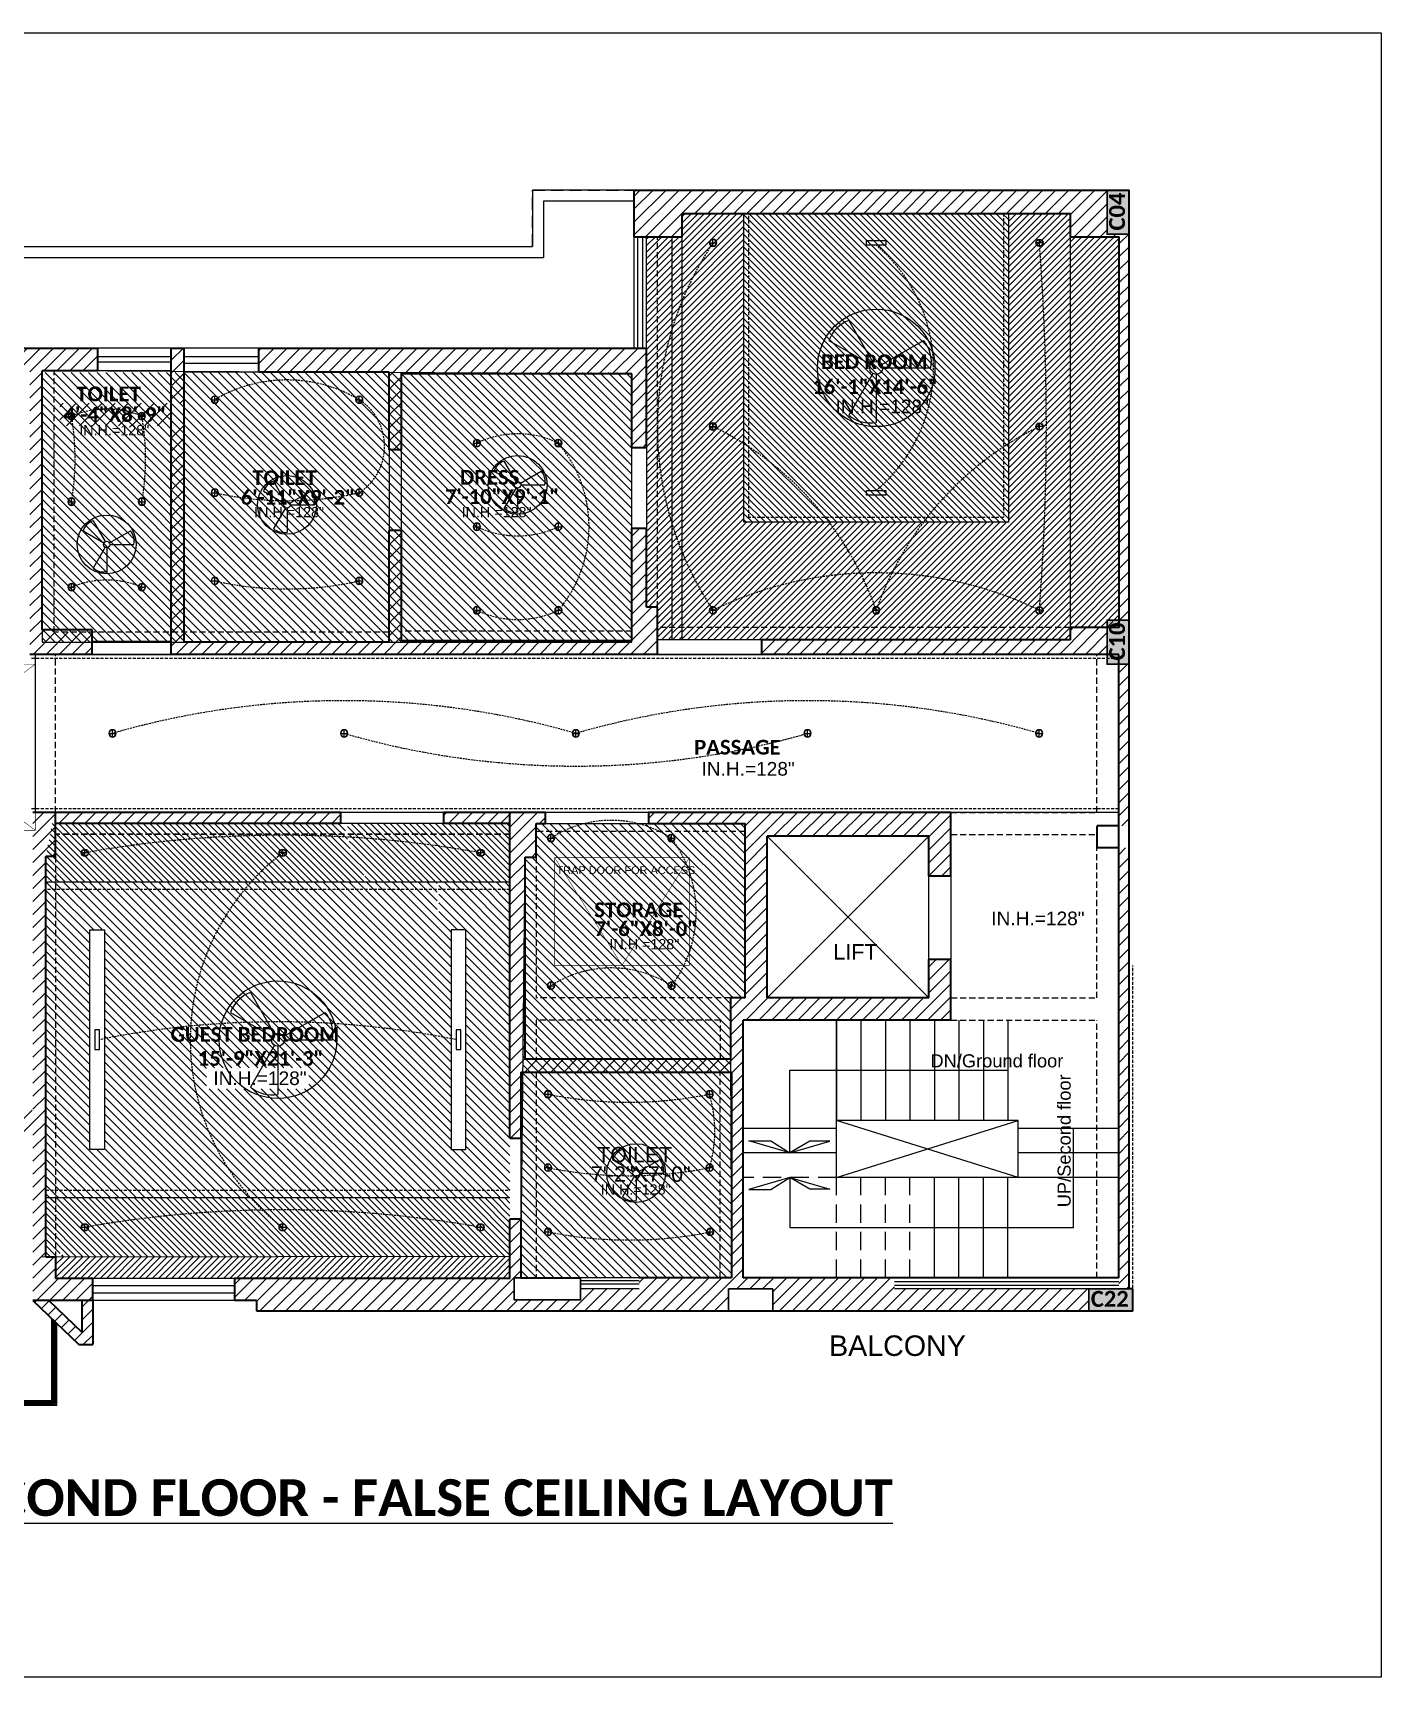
# Model space of a CAD drawing. Header units: inches. Extents: x 334 to 1502, y 431 to 1120.
# Drawn here: x 951 to 1502, y 431 to 1102 of the extents above; entities that cross this region are included whole.
import ezdxf

# ---------------------------------------------------------------- set-up
doc = ezdxf.new("R2010")
doc.units = ezdxf.units.IN
for name, pattern in [('DASH', [0.35, 0.25, -0.1]), ('DASHED', [0.75, 0.5, -0.25]), ('DASHED2', [0.375, 0.25, -0.125]), ('HIDDEN', [0.375, 0.25, -0.125])]:
    doc.linetypes.add(name, pattern=pattern)
doc.layers.add('AC TEXT', color=7, linetype='Continuous')
for name, color, linetype, lineweight in [('ACCESS', 8, 'Continuous', 0), ('COLUMN912', 7, 'Continuous', 30), ('COVE LIGHT', 20, 'Continuous', 20), ('ELE', 252, 'Continuous', 15), ('FALSE CEILING 1', 3, 'Continuous', 20), ('FUR', 32, 'Continuous', 18), ('HIGHT LVL', 7, 'Continuous', 5), ('LIGHTING', 6, 'Continuous', 0), ('LOOPING', 1, 'Continuous', 0), ('PP-BEAM', 1, 'HIDDEN', 9), ('PP-WALL', 254, 'Continuous', 35), ('PROJECTION', 7, 'DASHED', 20), ('RAILI', 254, 'Continuous', 9), ('STAIRCASE', 113, 'Continuous', 13), ('TC', 7, 'Continuous', 5), ('TEXT', 7, 'Continuous', 15), ('wall hatch', 253, 'Continuous', 20), ('WINDOW', 255, 'Continuous', 20)]:
    doc.layers.add(name, color=color, linetype=linetype, lineweight=lineweight)
for name, color, linetype, lineweight, true_color in [('COLUMN H', 253, 'Continuous', 5, 0xb0b0b0), ('PP-OUTER', 253, 'Continuous', 5, 0xb0b0b0), ('PROJE.LINTEL', 97, 'Continuous', 15, 0x458c45)]:
    doc.layers.add(name, color=color, linetype=linetype, lineweight=lineweight, true_color=true_color)
doc.styles.add('calibri', font='')
doc.styles.get("Standard").update_dxf_attribs({"font": 'arial.ttf'})
doc.styles.get('calibri').set_extended_font_data('Calibri', bold=True)
pattern_1 = [(45, (-292254.5132, 301.3502), (-1.325825215, 1.325825215), [])]
pattern_2 = [(45, (-289711.4358, 437.6459), (-1.325825215, 1.325825215), [])]
pattern_3 = [(135, (-296462.777, 1741.9769), (-1.767766953, -1.767766953), [])]

# ---------------------------------------------------------------- blocks, each defined once
blk = doc.blocks.new('ROUND LIGHTS')
at = {"layer": 'LIGHTING', "ltscale": 10}
for p, q in [((287658.1, -122.25), (287658.1, -119.5)), ((287659.48, -120.88), (287656.73, -120.88))]:
    blk.add_line(p, q, dxfattribs=at)
for radius in [1.5, 1.38]:
    blk.add_circle((287658.1, -120.88), radius, dxfattribs=at)
blk = doc.blocks.new('A$C0AB96736')
at = {"layer": 'LIGHTING', "ltscale": 10}
for p, q in [((6.42, 21.66), (11.34, 13.15)), ((2.34, 17.58), (10.85, 12.66)), ((13.15, 12.66), (21.66, 17.58)), ((11.34, 10.85), (6.42, 2.34)), ((12, 10.68), (12, 0.85)), ((13.32, 12), (23.15, 12))]:
    blk.add_line(p, q, dxfattribs=at)
for radius in [12, 1.32]:
    blk.add_circle((12, 12), radius, dxfattribs=at)
for centre, start, end in [((8.74, 15.26), 109.88927, 160.11073), ((16.46, 13.19), 349.88679, 40.1132), ((10.81, 7.54), 229.8943, 280.1057)]:
    blk.add_arc(centre, 6.8, start, end, dxfattribs=at)
blk = doc.blocks.new('FAN')
at = {"layer": 'LIGHTING', "ltscale": 10}
for p, q in [((287846.89, -317.13), (287856.72, -334.15)), ((287838.73, -325.29), (287855.75, -335.12)), ((287860.33, -335.12), (287877.36, -325.29)), ((287856.72, -338.74), (287846.89, -355.76)), ((287858.04, -339.09), (287858.04, -358.75)), ((287860.69, -336.45), (287880.35, -336.45))]:
    blk.add_line(p, q, dxfattribs=at)
for radius in [24, 24, 2.65]:
    blk.add_circle((287858.04, -336.45), radius, dxfattribs=at)
for centre, radius, start, end in [((287851.52, -329.92), 13.6, 109.88927, 160.11073), ((287866.96, -334.06), 13.6, 349.88679, 40.1132), ((287855.66, -345.36), 13.61, 229.8943, 280.1057)]:
    blk.add_arc(centre, radius, start, end, dxfattribs=at)

msp = doc.modelspace()

# ---------------------------------------------------------------- hatches: boundary and pattern name
at = {"layer": 'COLUMN H', "ltscale": 5}
h = msp.add_hatch(color=256, dxfattribs=at)
h.dxf.hatch_style = 1
h.paths.add_polyline_path([(1398.93, 1020.19), (1389.93, 1020.19), (1389.93, 1038.19), (1398.93, 1038.19)])
h = msp.add_hatch(color=256, dxfattribs=at)
h.dxf.hatch_style = 1
h.paths.add_polyline_path([(1398.93, 844.69), (1389.93, 844.69), (1389.93, 862.69), (1398.93, 862.69)])
h = msp.add_hatch(color=256, dxfattribs=at)
h.dxf.hatch_style = 1
h.paths.add_polyline_path([(1382.43, 589.69), (1382.43, 580.69), (1400.43, 580.69), (1400.43, 589.69)])
at = {"layer": 'FALSE CEILING 1', "ltscale": 10, "true_color": 0xafd9aa}
h = msp.add_hatch(dxfattribs=at)
h.set_pattern_fill('ANSI31', color=9, scale=15)
h.set_pattern_definition(pattern_1)
h.paths.add_polyline_path([(1349.68, 902.62), (1295.68, 902.62), (1295.68, 854.69), (1374.93, 854.69), (1374.93, 982.6), (1349.68, 982.6)])
h.paths.add_polyline_path([(1374.93, 1019.19), (1374.93, 1028.69), (1349.68, 1028.69), (1349.68, 982.6), (1374.93, 982.6)])
h.paths.add_polyline_path([(1295.68, 854.69), (1295.68, 902.62), (1241.68, 902.62), (1241.68, 982.6), (1216.43, 982.6), (1216.43, 854.69)])
h.paths.add_polyline_path([(1241.68, 1028.69), (1216.43, 1028.69), (1216.43, 1019.19), (1216.43, 982.6), (1241.68, 982.6)])
h.paths.add_polyline_path([(1243.26, 876.57), (1243.26, 880.69)], flags=16)
at = {"layer": 'FALSE CEILING 1', "ltscale": 10}
h = msp.add_hatch(dxfattribs=at)
h.set_pattern_fill('ANSI31', color=256, scale=15, angle=90)
h.set_pattern_definition([(135, (614.4288, 294532.7942), (-1.325825215, -1.325825215), [])])
h.paths.add_polyline_path([(1349.68, 902.62), (1349.68, 982.6), (1295.68, 982.6), (1295.68, 902.62)])
h.paths.add_polyline_path([(1349.68, 982.6), (1349.68, 1028.69), (1295.68, 1028.69), (1295.68, 982.6)])
h.paths.add_polyline_path([(1295.68, 982.6), (1295.68, 1028.69), (1241.68, 1028.69), (1241.68, 982.6)])
h.paths.add_polyline_path([(1295.68, 902.62), (1295.68, 982.6), (1241.68, 982.6), (1241.68, 902.62)])
h.paths.add_polyline_path([(1320.37, 1017.82), (1304.62, 1017.82)], flags=16)
h = msp.add_hatch(dxfattribs=at)
h.set_pattern_fill('ANSI31', color=256, scale=20, angle=90)
h.set_pattern_definition([(135, (-294596.5954, 1027.533), (-1.767766953, -1.767766953), [])])
h.paths.add_polyline_path([(1195.93, 853.69), (1195.93, 963.81), (955.18, 963.81), (955.18, 853.69)])
h = msp.add_hatch(dxfattribs=at)
h.set_pattern_fill('ANSI31', color=71, scale=15, angle=270)
h.set_pattern_definition([(315, (-296462.777, 1741.9769), (1.325825215, 1.325825215), [])])
h.paths.add_polyline_path([(1096.34, 626.94), (956.68, 626.94), (956.68, 602.67), (1096.34, 602.87)])
h.paths.add_polyline_path([(1146.18, 626.94), (1096.34, 626.94), (1096.34, 602.87), (1146.18, 602.94)])
edge = h.paths.add_edge_path()
edge.add_line((1078.54, 779.69), (959.32, 779.69))
edge.add_line((959.32, 779.69), (956.68, 766.19))
edge.add_line((956.68, 766.19), (956.68, 755.69))
edge.add_line((956.68, 755.69), (1088.8, 755.69))
edge.add_arc((1125.49, 785.57), 47.31, 187.14114, 219.16651, ccw=False)
h.paths.add_polyline_path([(1117.2, 779.69), (1096.34, 779.69), (1096.34, 755.69), (1117.2, 755.69)])
edge = h.paths.add_edge_path()
edge.add_line((1096.34, 779.69), (1079.9, 779.69))
edge.add_arc((1115.71, 779.32), 35.81, 179.41174, 221.28998)
edge.add_line((1088.8, 755.69), (1096.34, 755.69))
edge.add_line((1096.34, 755.69), (1096.34, 779.69))
h.paths.add_polyline_path([(1146.18, 779.69), (1117.2, 779.69), (1117.2, 755.69), (1146.18, 755.69)])
h.paths.add_polyline_path([(963.12, 762.57), (963.12, 783.92)])
h.paths.add_polyline_path([(1143.4, 597.98), (1164.75, 597.98)])
h.paths.add_polyline_path([(963.09, 602.33), (963.12, 603.92), (960.68, 604.61), (960.65, 603.02)])
h.paths.add_polyline_path([(1157.87, 763.82), (1142.12, 763.82)])
h = msp.add_hatch(dxfattribs=at)
h.set_pattern_fill('ANSI31', color=256, scale=20, angle=90)
h.set_pattern_definition([(135, (-294864.557, 1027.533), (-1.767766953, -1.767766953), [])])
h.paths.add_polyline_path([(1150.68, 594.19), (1152.43, 765.94), (1156.93, 765.94), (1156.93, 779.69), (1242.18, 779.69), (1242.18, 708.44), (1236.18, 708.44), (1236.18, 683.44), (1236.68, 594.19)])
h = msp.add_hatch(dxfattribs=at)
h.set_pattern_fill('ANSI31', color=256, scale=20, angle=90)
h.set_pattern_definition(pattern_3)
h.paths.add_polyline_path([(960.68, 755.69), (956.68, 755.69), (956.68, 742.19), (956.68, 671.75), (960.68, 671.75)])
h.paths.add_polyline_path([(960.68, 671.75), (956.68, 671.75), (956.68, 626.69), (956.68, 624.94), (960.68, 624.94)])
h = msp.add_hatch(dxfattribs=at)
h.set_pattern_fill('ANSI31', color=256, scale=20, angle=90)
h.set_pattern_definition(pattern_3)
h.paths.add_polyline_path([(1146.18, 651.19), (1146.18, 671.75), (1128.18, 671.75), (1128.18, 646.53), (1122.17, 646.53), (1122.17, 671.75), (1096.34, 671.75), (1096.34, 626.94), (1146.18, 626.94)])
h.paths.add_polyline_path([(1096.34, 671.75), (980.69, 671.75), (980.69, 646.53), (974.68, 646.53), (974.68, 671.75), (960.68, 671.75), (960.68, 626.94), (1096.34, 626.94)])
edge = h.paths.add_edge_path()
edge.add_arc((1118.09, 780.84), 38.6, 226.8241, 235.71237, ccw=False)
edge.add_line((1091.68, 752.69), (960.68, 752.69))
edge.add_line((960.68, 752.69), (960.68, 671.75))
edge.add_line((960.68, 671.75), (974.68, 671.75))
edge.add_line((974.68, 671.75), (974.68, 736.25))
edge.add_line((974.68, 736.25), (980.69, 736.25))
edge.add_line((980.69, 736.25), (980.69, 671.75))
edge.add_line((980.69, 671.75), (1096.34, 671.75))
edge.add_line((1096.34, 671.75), (1096.34, 748.95))
edge = h.paths.add_edge_path()
edge.add_line((1146.18, 752.69), (1117.2, 752.69))
edge.add_line((1117.2, 752.69), (1117.2, 742.27))
edge.add_line((1117.2, 742.27), (1116.51, 742.27))
edge.add_arc((1118.09, 780.84), 38.6, 235.71237, 267.65167, ccw=False)
edge.add_line((1096.34, 748.95), (1096.34, 671.75))
edge.add_line((1096.34, 671.75), (1122.17, 671.75))
edge.add_line((1122.17, 671.75), (1122.17, 736.25))
edge.add_line((1122.17, 736.25), (1128.18, 736.25))
edge.add_line((1128.18, 736.25), (1128.18, 671.75))
edge.add_line((1128.18, 671.75), (1146.18, 671.75))
edge.add_line((1146.18, 671.75), (1146.18, 752.69))
h.paths.add_polyline_path([(1146.18, 755.69), (1117.2, 755.69), (1117.2, 752.69), (1146.18, 752.69)])
edge = h.paths.add_edge_path(flags=17)
edge.add_line((1116.51, 752.69), (1096.34, 752.69))
edge.add_line((1096.34, 752.69), (1096.34, 748.95))
edge.add_arc((1118.09, 780.84), 38.6, 235.71237, 267.65167)
edge.add_line((1116.51, 742.27), (1116.51, 752.69))
h.paths.add_polyline_path([(1116.51, 755.69), (1096.34, 755.69), (1096.34, 752.69), (1116.51, 752.69)])
edge = h.paths.add_edge_path(flags=17)
edge.add_line((1096.34, 752.69), (1091.68, 752.69))
edge.add_arc((1118.09, 780.84), 38.6, 226.8241, 235.71237)
edge.add_line((1096.34, 748.95), (1096.34, 752.69))
edge = h.paths.add_edge_path()
edge.add_line((1096.34, 755.69), (1088.8, 755.69))
edge.add_arc((1118.09, 780.84), 38.6, 220.6578, 226.8241)
edge.add_line((1091.68, 752.69), (1096.34, 752.69))
edge.add_line((1096.34, 752.69), (1096.34, 755.69))
edge = h.paths.add_edge_path()
edge.add_line((1088.8, 755.69), (960.68, 755.69))
edge.add_line((960.68, 755.69), (960.68, 752.69))
edge.add_line((960.68, 752.69), (1091.68, 752.69))
edge.add_arc((1118.09, 780.84), 38.6, 220.6578, 226.8241, ccw=False)
h.paths.add_polyline_path([(1096.34, 628.94), (960.68, 626.94)], flags=17)
h.paths.add_polyline_path([(1146.18, 628.94), (1096.34, 626.94)], flags=17)
h.paths.add_polyline_path([(1022.24, 671.39), (1064.01, 671.39), (1064.01, 679.91), (1022.24, 679.91)])
at = {"layer": 'FUR', "ltscale": 10}
h = msp.add_hatch(dxfattribs=at)
h.set_pattern_fill('ANSI31', color=256, scale=15)
h.set_pattern_definition(pattern_1)
h.paths.add_polyline_path([(1206.43, 982.6), (1201.93, 982.6), (1201.93, 973.69), (1201.93, 933.19), (1201.93, 900.19), (1201.93, 867.94), (1206.43, 867.94)])
h.paths.add_polyline_path([(1212.43, 982.6), (1206.43, 982.6), (1206.43, 867.94), (1206.43, 859.69), (1212.43, 859.69)])
h.paths.add_polyline_path([(1212.43, 859.69), (1206.43, 859.69), (1206.43, 854.69), (1212.43, 854.69)])
h.paths.add_polyline_path([(1206.43, 1019.19), (1201.93, 1019.19), (1201.93, 982.6), (1206.43, 982.6)])
h.paths.add_polyline_path([(1212.43, 1019.19), (1206.43, 1019.19), (1206.43, 982.6), (1212.43, 982.6)])
h = msp.add_hatch(dxfattribs=at)
h.set_pattern_fill('ANSI31', color=256, scale=15)
h.set_pattern_definition(pattern_2)
h.paths.add_polyline_path([(1216.43, 1019.19), (1212.43, 1019.19), (1212.43, 982.6), (1216.43, 982.6)])
h.paths.add_polyline_path([(1216.43, 982.6), (1212.43, 982.6), (1212.43, 854.69), (1216.43, 854.69)])
h.paths.add_polyline_path([(1212.43, 904.84), (1212.43, 931.94), (1212.43, 932.19), (1212.43, 905.1)], flags=17)
h = msp.add_hatch(dxfattribs=at)
h.set_pattern_fill('ANSI31', color=256, scale=15)
h.set_pattern_definition(pattern_2)
h.paths.add_polyline_path([(1394.93, 982.6), (1374.93, 982.6), (1374.93, 859.69), (1394.93, 859.69)])
h.paths.add_polyline_path([(1394.93, 1019.19), (1374.93, 1019.19), (1374.93, 982.6), (1394.93, 982.6)])
h = msp.add_hatch(dxfattribs=at)
h.set_pattern_fill('ANSI31', color=256, scale=15)
h.set_pattern_definition([(45, (-294596.5954, 1027.533), (-1.325825215, 1.325825215), [])])
h.paths.add_polyline_path([(960.68, 602.68), (960.68, 593.94), (975.93, 593.94), (1033.68, 593.94), (1146.18, 593.94), (1146.18, 602.94)])
at = {"layer": 'wall hatch', "ltscale": 10}
h = msp.add_hatch(dxfattribs=at)
h.set_pattern_fill('ANSI31', color=256, scale=30, style=0)
h.set_pattern_definition([(45, (-299319.802, -4007.5267), (-2.65165043, 2.65165043), [])])
h.paths.add_polyline_path([(960.68, 593.94), (960.68, 602.69), (956.68, 602.69), (956.68, 766.19), (960.68, 766.19), (960.68, 784.19), (951.43, 784.19), (951.43, 662.69), (940.43, 662.69), (940.43, 653.69), (951.43, 653.69), (951.43, 584.94), (960.68, 584.94)])
h.paths.add_polyline_path([(975.93, 593.94), (960.68, 593.94), (960.68, 584.94), (975.93, 584.94)])
h.paths.add_polyline_path([(975.93, 584.94), (971.43, 584.94), (971.43, 571.99), (957.93, 584.94), (951.43, 584.94), (970.19, 566.94), (975.93, 566.94)])
h.paths.add_polyline_path([(1147.93, 594.19), (1150.68, 594.19), (1150.68, 618.19), (1146.18, 618.19), (1146.18, 593.94), (1033.68, 593.94), (1033.68, 584.94), (1142.18, 584.94), (1147.93, 584.94)])
h.paths.add_polyline_path([(1235.43, 584.94), (1234.18, 584.94), (1198.93, 584.94), (1198.93, 589.69), (1174.93, 589.69), (1174.93, 584.94), (1142.18, 584.94), (1042.68, 584.94), (1042.68, 580.69), (1398.93, 580.69), (1398.93, 580.69), (1382.43, 580.69), (1382.43, 589.69), (1303.18, 589.69), (1303.18, 584.94), (1253.43, 584.94), (1253.43, 580.69), (1235.43, 580.69)])
h.paths.add_polyline_path([(1303.18, 594.19), (1241.43, 594.19), (1241.43, 699.44), (1326.18, 699.44), (1326.18, 724.19), (1317.18, 724.19), (1317.18, 708.44), (1251.18, 708.44), (1251.18, 774.44), (1317.18, 774.44), (1317.18, 758.19), (1326.18, 758.19), (1326.18, 784.19), (1202.68, 784.19), (1202.68, 779.69), (1242.18, 779.69), (1242.18, 708.44), (1236.18, 708.44), (1236.18, 683.44), (1146.18, 683.44), (1146.18, 651.19), (1150.68, 651.19), (1150.68, 678.19), (1236.68, 678.19), (1236.68, 594.19), (1198.93, 594.19), (1198.93, 584.94), (1234.18, 584.94), (1235.43, 584.94), (1235.43, 589.69), (1253.43, 589.69), (1253.43, 584.94), (1303.18, 584.94), (1303.18, 589.69)])
h.paths.add_polyline_path([(1156.93, 779.69), (1160.68, 779.69), (1160.68, 784.19), (1146.18, 784.19), (1146.18, 683.44), (1152.43, 683.44), (1152.43, 765.94), (1156.93, 765.94)])
h.paths.add_polyline_path([(1146.18, 784.19), (1119.18, 784.19), (1119.18, 779.69), (1146.18, 779.69)])
h.paths.add_polyline_path([(1077.18, 784.19), (960.68, 784.19), (960.68, 779.69), (1077.18, 779.69)])
h.paths.add_polyline_path([(1398.93, 769.69), (1394.68, 769.69), (1394.68, 589.69), (1398.93, 589.69)])
h.paths.add_polyline_path([(1398.93, 844.69), (1394.68, 844.69), (1394.68, 778.69), (1398.93, 778.69)])
h.paths.add_polyline_path([(1398.93, 1020.19), (1389.93, 1020.19), (1389.93, 1019.19), (1394.93, 1019.19), (1394.93, 862.69), (1398.93, 862.69)])
h.paths.add_polyline_path([(1389.93, 1038.19), (1196.93, 1038.19), (1196.93, 1019.19), (1216.43, 1019.19), (1216.43, 1028.69), (1374.93, 1028.69), (1374.93, 1019.19), (1389.93, 1019.19), (1389.93, 1020.19)])
h.paths.add_polyline_path([(1389.93, 859.69), (1374.93, 859.69), (1374.93, 854.69), (1248.93, 854.69), (1248.93, 848.69), (1389.93, 848.69)])
h.paths.add_polyline_path([(1206.43, 867.94), (1201.93, 867.94), (1201.93, 900.19), (1195.93, 900.19), (1195.93, 854.19), (1167.8, 854.19), (1101.93, 854.19), (1101.93, 894.19), (1101.93, 899.19), (1096.93, 899.19), (1096.93, 853.69), (1013.18, 853.69), (1013.18, 857.69), (1007.93, 857.69), (1007.93, 848.69), (1206.43, 848.69)])
h.paths.add_polyline_path([(1201.93, 973.69), (1043.68, 973.69), (1043.68, 963.94), (1096.93, 963.94), (1096.93, 932.19), (1101.93, 932.19), (1101.93, 963.19), (1195.93, 963.19), (1195.93, 933.19), (1201.93, 933.19)])
h.paths.add_polyline_path([(1013.18, 973.69), (1007.93, 973.69), (1007.93, 857.69), (1013.18, 857.69)])
h.paths.add_polyline_path([(975.68, 857.69), (960.18, 857.69), (960.18, 858.69), (955.18, 858.69), (955.18, 964.44), (977.93, 964.44), (977.93, 973.69), (936.3, 973.69), (936.3, 964.69), (950.18, 964.69), (950.18, 848.69), (975.68, 848.69)])
h.paths.add_polyline_path([(955.04, 909.26), (954.98, 909.26), (954.98, 909.53), (954.68, 909.53), (954.68, 910.85), (954.98, 910.85), (954.98, 911.15), (955.04, 916.93)], flags=16)
h.paths.add_polyline_path([(876.3, 973.69), (862.8, 973.69), (862.8, 964.69), (876.3, 964.69)])
h.paths.add_polyline_path([(802.8, 973.69), (789.3, 973.69), (789.3, 964.69), (802.8, 964.69)])
h.paths.add_polyline_path([(729.3, 973.69), (686.43, 973.69), (686.43, 964.69), (709.43, 964.69), (709.43, 846.19), (704.93, 846.19), (704.93, 830.69), (687.43, 830.69), (687.43, 826.19), (687.43, 821.69), (715.43, 821.69), (715.43, 964.69), (729.3, 964.69)])
h.paths.add_polyline_path([(643.93, 973.69), (515.93, 973.69), (515.93, 940.69), (525.43, 940.69), (525.43, 964.69), (643.93, 964.69)])
h.paths.add_polyline_path([(515.93, 973.69), (473.93, 973.69), (473.93, 964.69), (515.93, 964.69)])
h.paths.add_polyline_path([(645.43, 778.69), (525.43, 778.69), (525.43, 821.69), (539.93, 821.69), (539.93, 830.69), (525.43, 830.69), (525.43, 855.69), (515.93, 855.69), (515.93, 746.19), (525.43, 746.19), (525.43, 773.19), (645.43, 773.19)])
h.paths.add_polyline_path([(515.93, 810.69), (493.85, 810.69), (478.98, 826.19), (515.93, 826.19), (515.93, 830.69), (473.93, 830.69), (473.93, 824.95), (491.93, 806.19), (515.93, 806.19)])
h.paths.add_polyline_path([(714.93, 750.19), (705.93, 750.19), (705.93, 644.94), (714.93, 644.94)])
h.paths.add_polyline_path([(714.93, 602.94), (705.93, 602.94), (705.93, 593.94), (690.93, 593.94), (690.93, 584.94), (714.93, 584.94)])
h.paths.add_polyline_path([(715.42, 584.94), (708.92, 584.94), (695.42, 571.99), (695.42, 584.94), (690.92, 584.94), (690.92, 566.94), (696.66, 566.94)])
h.paths.add_polyline_path([(690.93, 593.94), (615.17, 593.94), (615.17, 584.94), (690.93, 584.94)])
h.paths.add_polyline_path([(639.67, 584.94), (635.17, 584.94), (635.17, 571.99), (621.67, 584.94), (615.17, 584.94), (633.94, 566.94), (639.67, 566.94)])
h.paths.add_polyline_path([(524.93, 608.94), (515.93, 608.94), (515.93, 584.94), (524.93, 584.94)])
h.paths.add_polyline_path([(525.43, 626.19), (516.43, 626.19), (515.93, 626.19), (515.93, 608.94), (524.93, 608.94), (524.93, 584.94), (525.43, 584.94)])
h.paths.add_polyline_path([(533.93, 593.94), (525.43, 593.94), (525.43, 584.94), (533.93, 584.94)])
h.paths.add_polyline_path([(962.42, 941.95), (1013.16, 941.95), (1013.16, 951.22), (962.42, 951.22)])

# ---------------------------------------------------------------- linework, layer by layer
at = {"layer": 'ACCESS', "color": 250, "linetype": 'DASH', "ltscale": 2, "const_width": 0.2}
for points in [[(952.43, 844.69), (906.83, 810.79), (952.43, 776.89)], [(1164.42, 765.74), (1191.93, 721.73), (1219.43, 765.74)]]:
    msp.add_lwpolyline(points, dxfattribs=at)
for points in [[(906.83, 844.69), (952.43, 844.69), (952.43, 776.89), (906.83, 776.89)], [(1164.42, 721.73), (1164.42, 765.74), (1219.43, 765.74), (1219.43, 721.73)]]:
    msp.add_lwpolyline(points, close=True, dxfattribs=at)
at = {"layer": 'COLUMN912', "color": 7}
for points in [[(1398.93, 1020.19), (1389.93, 1020.19), (1389.93, 1038.19), (1398.93, 1038.19)], [(1398.93, 1020.19), (1389.93, 1020.19), (1389.93, 1038.19), (1398.93, 1038.19)], [(1398.93, 844.69), (1389.93, 844.69), (1389.93, 862.69), (1398.93, 862.69)], [(1147.93, 594.19), (1147.93, 585.19), (1174.93, 585.19), (1174.93, 594.19)], [(1235.43, 589.69), (1235.43, 580.69), (1253.43, 580.69), (1253.43, 589.69)], [(1382.43, 589.69), (1382.43, 580.69), (1400.43, 580.69), (1400.43, 589.69)], [(1382.43, 589.69), (1382.43, 580.69), (1400.43, 580.69), (1400.43, 589.69)]]:
    msp.add_lwpolyline(points, close=True, dxfattribs=at)
at = {"layer": 'COVE LIGHT', "linetype": 'HIDDEN', "ltscale": 5}
for p, q in [((950.93, 847.19), (1394.68, 847.19)), ((1394.68, 785.69), (950.93, 785.69))]:
    msp.add_line(p, q, dxfattribs=at)
msp.add_lwpolyline([(1243.68, 1028.69), (1347.68, 1028.69), (1347.68, 904.62), (1243.68, 904.62)], close=True, dxfattribs=at)
for points in [[(1146.18, 752.69), (956.68, 752.69), (956.68, 742.19), (956.68, 742.61), (956.68, 752.69)], [(956.68, 629.94), (1146.18, 629.94)]]:
    msp.add_lwpolyline(points, dxfattribs=at)
at = {"layer": 'ELE', "ltscale": 30}
for p, q in [((1196.93, 1038.19), (1155.43, 1038.19)), ((1155.43, 1038.19), (1155.43, 1015.19)), ((1196.93, 1033.69), (1159.93, 1033.69)), ((1159.93, 1033.69), (1159.93, 1010.69)), ((515.93, 1015.19), (1155.43, 1015.19)), ((520.43, 1010.69), (1159.93, 1010.69))]:
    msp.add_line(p, q, dxfattribs=at)
at = {"layer": 'ELE', "ltscale": 10}
for p, q in [((1251.18, 708.44), (1317.18, 774.44)), ((1317.18, 708.44), (1251.18, 774.44))]:
    msp.add_line(p, q, dxfattribs=at)
at = {"layer": 'FALSE CEILING 1', "ltscale": 10}
for points in [[(1241.68, 1028.69), (1349.68, 1028.69), (1349.68, 902.62), (1241.68, 902.62)], [(1195.93, 963.19), (955.18, 964.44), (955.18, 853.69), (1195.93, 853.69)], [(952.43, 848.69), (1394.68, 848.69), (1394.68, 784.19), (952.43, 784.19)], [(974.68, 736.28), (980.69, 736.28), (980.69, 646.53), (974.68, 646.53)], [(1128.18, 736.28), (1122.17, 736.28), (1122.17, 646.53), (1128.18, 646.53)]]:
    msp.add_lwpolyline(points, close=True, dxfattribs=at)
for points in [[(1212.43, 854.69), (1212.43, 1019.19)], [(1212.43, 854.69), (1212.43, 1019.19)], [(1216.43, 854.69), (1216.43, 854.69), (1216.43, 1019.19)], [(1216.43, 854.69), (1216.43, 854.69), (1216.43, 1019.19)], [(1374.93, 859.69), (1374.93, 859.69), (1374.93, 1019.19)], [(1374.93, 859.69), (1374.93, 859.69), (1374.93, 1019.19)], [(1146.18, 651.19), (1146.18, 779.69), (960.68, 779.69)], [(1146.18, 651.31), (1146.18, 779.69), (960.68, 779.69)], [(1146.18, 779.69), (1146.18, 779.69), (960.68, 779.69)], [(1156.93, 779.69), (1242.18, 779.69), (1242.18, 708.44), (1236.18, 708.44), (1236.18, 683.44), (1236.68, 594.19), (1150.68, 594.19), (1152.43, 765.94), (1156.93, 765.94), (1156.93, 779.69)], [(1146.18, 764.69), (1146.18, 764.69), (1146.18, 755.7), (956.68, 755.7), (956.68, 751.19), (956.68, 751.19), (956.68, 635.69), (956.68, 635.69), (956.68, 626.94), (1146.18, 626.94)]]:
    msp.add_lwpolyline(points, dxfattribs=at)
at = {"layer": 'FALSE CEILING 1', "ltscale": 30}
msp.add_lwpolyline([(1146.18, 602.94), (1146.18, 602.94), (954.72, 602.67)], dxfattribs=at)
at = {"layer": 'LIGHTING', "ltscale": 10}
msp.add_line((1150.68, 651.19), (1150.68, 618.19), dxfattribs=at)
for points in [[(1291.68, 1015.69), (1291.68, 1017.69), (1299.68, 1017.69), (1299.68, 1015.69), (1291.7, 1015.69)], [(1291.68, 913.62), (1291.68, 915.62), (1299.68, 915.62), (1299.68, 913.62), (1291.7, 913.62)], [(976.68, 687.41), (978.68, 687.41), (978.68, 695.41), (976.68, 695.41), (976.68, 687.42)], [(1124.18, 687.41), (1126.18, 687.41), (1126.18, 695.41), (1124.18, 695.41), (1124.18, 687.42)]]:
    msp.add_lwpolyline(points, dxfattribs=at)
at = {"layer": 'LOOPING', "linetype": 'DASHED2', "ltscale": 3}
for centre, radius, start, end in [((1341.68, 941.69), 135.32, 146.34043, 213.65957), ((1253.89, 965.66), 65.19, 309.86903, 50.13097), ((373.63, 941.69), 991.51, 355.66188, 4.33812), ((1055.12, 902.96), 57.75, 59.10255, 120.65187), ((981.55, 911.4), 37.39, 67.38714, 112.61286), ((1072.37, 933.67), 22.62, 302.96818, 57.03182), ((866.54, 928.47), 102.14, 350.16561, 9.83439), ((895.29, 928.47), 102.14, 350.16561, 9.83439), ((1171.34, 823.33), 131.68, 19.22486, 64.00664), ((1420.02, 823.33), 131.68, 115.99336, 160.77514), ((1149.3, 900.02), 38.68, 64.53972, 115.4514), ((1125.74, 900.81), 52.72, 319.66433, 40.33567), ((1055.18, 1046.59), 135.16, 257.39347, 282.60653), ((1149.3, 935.74), 38.68, 244.5486, 295.46028), ((1295.68, 729), 152.96, 64.17803, 115.82197), ((981.55, 841.62), 37.39, 67.38714, 112.61286), ((1055.18, 1010.59), 135.16, 257.39347, 282.60653), ((1149.3, 901.61), 38.68, 244.5486, 295.46028), ((1078.49, 488.37, 12), 341.42, 73.9208, 106.0792), ((1267.62, 488.37), 341.42, 73.9208, 106.0792), ((1173.05, 1144.51), 341.42, 253.9208, 286.0792), ((1187.49, 735.7), 45.24, 57.11489, 122.88511), ((1053.45, 317.04), 457.83, 79.83887, 100.16113), ((1172.04, 743.48), 50.14, 323.18902, 37.04873), ((1111.97, 691.25), 96.3, 127.45672, 232.54328), ((1187.55, 675.24), 45.45, 57.19368, 122.80632), ((1051.43, 331), 367.69, 78.58869, 101.41131), ((1051.43, 331), 367.69, 78.58869, 101.41131), ((1194.7, 832.63), 166.74, 258.59057, 281.40943), ((1176.93, 654.09), 52.89, 343.63675, 16.73176), ((1194.7, 802.63), 166.74, 258.59057, 281.40943), ((1053.41, 161.74), 460.21, 79.89196, 100.10804), ((1194.93, 776.38), 166.74, 258.59057, 281.40943)]:
    msp.add_arc(centre, radius, start, end, dxfattribs=at)
at = {"layer": 'PP-BEAM', "color": 8, "lineweight": 5, "ltscale": 5}
for p, q in [((1398.93, 747.19), (1398.93, 1038.19)), ((1398.93, 769.69), (1398.93, 778.69)), ((1400.43, 580.69), (1400.43, 721.69)), ((1400.43, 580.69), (1400.43, 721.69))]:
    msp.add_line(p, q, dxfattribs=at)
at = {"layer": 'PP-BEAM', "ltscale": 10}
for p, q in [((1206.43, 867.94), (1206.43, 1019.19)), ((960.18, 857.69), (960.18, 964.44)), ((1374.93, 859.69), (1206.43, 859.69)), ((1374.93, 859.69), (1206.43, 859.69)), ((1096.93, 857.69), (960.18, 857.69)), ((1195.93, 858.19), (1101.93, 858.19)), ((960.68, 784.19), (960.68, 848.69)), ((1385.68, 784.19), (1385.68, 848.69)), ((1146.18, 784.19), (960.68, 784.19)), ((1146.18, 784.19), (960.68, 784.19)), ((1146.18, 784.19), (1119.18, 784.19)), ((1326.18, 784.19), (1385.68, 784.19)), ((1146.18, 775.31), (960.68, 775.31)), ((1146.18, 775.19), (960.68, 775.19)), ((1242.18, 776.44), (1156.93, 776.44)), ((1326.18, 775.19), (1385.68, 775.19)), ((1385.68, 708.44), (1385.68, 775.19)), ((960.68, 766.19), (960.68, 602.69)), ((960.68, 766.19), (960.68, 602.69)), ((1156.93, 765.94), (1156.93, 708.44)), ((1236.18, 708.44), (1156.93, 708.44)), ((1326.18, 708.44), (1385.68, 708.44)), ((1156.93, 699.44), (1156.93, 683.44)), ((1232.18, 699.44), (1156.93, 699.44)), ((1232.18, 683.44), (1232.18, 699.44)), ((1326.18, 699.44), (1385.68, 699.44)), ((1385.68, 594.19), (1385.68, 699.44)), ((1156.93, 678.19), (1156.93, 594.19)), ((1231.93, 594.19), (1231.93, 678.19))]:
    msp.add_line(p, q, dxfattribs=at)
at = {"layer": 'PP-OUTER'}
msp.add_lwpolyline([(333.65, 1102.38), (1501.79, 1102.38), (1501.79, 431.21), (333.65, 431.21)], close=True, dxfattribs=at)
at = {"layer": 'PP-WALL', "ltscale": 30}
for p, q in [((1196.93, 1019.19), (1196.93, 1038.19)), ((1196.93, 1038.19), (1398.93, 1038.19)), ((1398.93, 589.69), (1398.93, 1038.19)), ((1216.43, 1019.19), (1216.43, 1028.69)), ((1216.43, 1028.69), (1374.93, 1028.69)), ((1216.43, 1019.19), (1216.43, 1028.69)), ((1216.43, 1028.69), (1374.93, 1028.69)), ((1374.93, 1019.19), (1374.93, 1028.69)), ((1374.93, 1019.19), (1374.93, 1028.69)), ((1196.93, 1019.19), (1216.43, 1019.19)), ((1374.93, 1019.19), (1394.93, 1019.19)), ((1374.93, 1019.19), (1394.93, 1019.19)), ((1394.93, 859.69), (1394.93, 1019.19)), ((1394.93, 859.69), (1394.93, 1019.19)), ((936.3, 973.69), (977.93, 973.69)), ((977.93, 964.44), (977.93, 973.69)), ((1007.93, 973.69), (1013.18, 973.69)), ((1007.93, 848.69), (1007.93, 973.69)), ((1013.18, 853.69), (1013.18, 973.69)), ((1043.68, 963.94), (1043.68, 973.69)), ((1043.68, 973.69), (1201.93, 973.69)), ((1201.93, 933.19), (1201.93, 973.69)), ((1201.93, 933.19), (1201.93, 973.69)), ((977.93, 964.44), (955.18, 964.44)), ((955.18, 858.69), (955.18, 964.44)), ((1096.93, 963.94), (1043.68, 963.94)), ((1096.93, 932.19), (1096.93, 963.94)), ((1101.93, 932.19), (1101.93, 963.19)), ((1195.93, 963.19), (1101.93, 963.19)), ((1195.93, 933.19), (1195.93, 963.19)), ((1195.93, 933.19), (1201.93, 933.19)), ((1101.93, 932.19), (1096.93, 932.19)), ((1195.93, 854.19), (1195.93, 900.19)), ((1195.93, 900.19), (1201.93, 900.19)), ((1201.93, 867.94), (1201.93, 900.19)), ((1201.93, 867.94), (1201.93, 900.19)), ((1096.93, 853.69), (1096.93, 899.19)), ((1101.93, 899.19), (1096.93, 899.19)), ((1101.93, 854.19), (1101.93, 899.19)), ((1206.43, 867.94), (1201.93, 867.94)), ((1206.43, 867.94), (1201.93, 867.94)), ((1206.43, 848.69), (1206.43, 867.94)), ((1394.93, 859.69), (1374.93, 859.69)), ((1374.93, 854.69), (1374.93, 859.69)), ((1394.93, 859.69), (1374.93, 859.69)), ((1374.93, 854.69), (1374.93, 859.69)), ((975.68, 858.69), (955.18, 858.69)), ((975.68, 848.69), (975.68, 858.69)), ((1096.93, 853.69), (1013.18, 853.69)), ((1096.93, 853.69), (1013.18, 853.69)), ((1195.93, 854.19), (1101.93, 854.19)), ((1195.93, 854.19), (1101.93, 854.19)), ((1374.93, 854.69), (1248.93, 854.69)), ((1248.93, 848.69), (1248.93, 854.69)), ((1374.93, 854.69), (1248.93, 854.69)), ((975.68, 848.69), (950.18, 848.69)), ((1206.43, 848.69), (1007.93, 848.69)), ((1394.68, 848.69), (1248.93, 848.69)), ((1394.68, 594.19), (1394.68, 848.69)), ((960.68, 784.19), (951.43, 784.19)), ((960.68, 766.19), (960.68, 784.19)), ((1077.18, 784.19), (960.68, 784.19)), ((1077.18, 779.69), (960.68, 779.69)), ((1146.18, 784.19), (1119.18, 784.19)), ((1146.18, 779.69), (1119.18, 779.69)), ((1160.68, 784.19), (1146.18, 784.19)), ((1146.18, 683.44), (1146.18, 784.19)), ((1156.93, 765.94), (1156.93, 779.69)), ((1156.93, 779.69), (1160.68, 779.69)), ((1326.18, 784.19), (1202.68, 784.19)), ((1202.68, 779.69), (1242.18, 779.69)), ((1242.18, 708.44), (1242.18, 779.69)), ((1326.18, 758.19), (1326.18, 784.19)), ((1385.93, 769.69), (1385.93, 778.69)), ((1317.18, 774.44), (1251.18, 774.44)), ((1251.18, 708.44), (1251.18, 774.44)), ((1317.18, 758.19), (1317.18, 774.44)), ((956.68, 602.69), (956.68, 766.19)), ((960.68, 766.19), (956.68, 766.19)), ((1152.43, 683.44), (1152.43, 765.94)), ((1152.43, 765.94), (1156.93, 765.94)), ((1398.93, 769.69), (1398.93, 769.7)), ((1326.18, 758.19), (1317.18, 758.19)), ((1326.18, 724.19), (1317.18, 724.19)), ((1317.18, 708.44), (1317.18, 724.19)), ((1326.18, 699.44), (1326.18, 724.19)), ((1242.18, 708.44), (1236.18, 708.44)), ((1236.18, 708.44), (1236.18, 683.44)), ((1317.18, 708.44), (1251.18, 708.44)), ((1326.18, 699.44), (1241.43, 699.44)), ((1241.43, 594.19), (1241.43, 699.44)), ((1146.18, 651.19), (1146.18, 683.44)), ((1150.68, 678.19), (1150.68, 651.19)), ((1150.68, 678.19), (1236.68, 678.19)), ((1236.18, 683.44), (1152.43, 683.44)), ((1236.68, 678.19), (1236.68, 594.19)), ((1146.18, 593.94), (1146.18, 618.19)), ((1150.68, 618.19), (1150.68, 594.19)), ((960.68, 602.69), (956.68, 602.69)), ((975.93, 593.94), (960.68, 593.94)), ((975.93, 584.94), (975.93, 593.94)), ((1146.18, 593.94), (1033.68, 593.94)), ((1033.68, 593.94), (1033.68, 584.94)), ((1236.68, 594.19), (1198.93, 594.19)), ((1394.68, 594.19), (1241.43, 594.19)), ((975.93, 584.94), (951.43, 584.94)), ((951.43, 584.94), (970.19, 566.94)), ((957.93, 584.94), (971.43, 571.99)), ((971.43, 584.94), (971.43, 571.99)), ((975.93, 584.94), (975.93, 566.94)), ((1042.68, 584.94), (1033.68, 584.94)), ((1042.68, 584.94), (1042.68, 580.69)), ((1400.43, 589.69), (1398.93, 589.69)), ((1400.43, 580.69), (1400.43, 589.69)), ((1042.68, 580.69), (1400.43, 580.69)), ((1400.43, 580.69), (1400.43, 580.69)), ((1400.43, 580.69), (1400.43, 580.69)), ((970.19, 566.94), (975.93, 566.94))]:
    msp.add_line(p, q, dxfattribs=at)
at = {"layer": 'PP-WALL', "ltscale": 5}
for p, q in [((1077.18, 779.69), (1077.18, 784.19)), ((1394.68, 778.69), (1385.93, 778.69)), ((1394.68, 769.69), (1385.93, 769.69)), ((1400.43, 580.69), (1400.43, 580.69))]:
    msp.add_line(p, q, dxfattribs=at)
at = {"layer": 'PP-WALL', "ltscale": 10}
for p, q in [((1119.18, 779.69), (1119.18, 784.19)), ((1160.68, 779.69), (1160.68, 784.19)), ((1202.68, 784.19), (1202.68, 779.69)), ((1146.18, 651.19), (1150.68, 651.19)), ((1150.68, 618.19), (1146.18, 618.19))]:
    msp.add_line(p, q, dxfattribs=at)
at = {"layer": 'PP-WALL'}
for p, q in [((960.68, 602.69), (960.68, 593.94)), ((1150.68, 594.19), (1174.93, 594.19))]:
    msp.add_line(p, q, dxfattribs=at)
at = {"layer": 'PROJE.LINTEL', "ltscale": 10}
for p, q in [((1195.93, 900.19), (1195.93, 933.19)), ((1201.93, 933.19), (1201.93, 900.19)), ((1201.93, 933.19), (1201.93, 900.19)), ((1096.93, 932.19), (1096.93, 899.19)), ((1101.93, 899.19), (1101.93, 932.19)), ((1007.93, 853.94), (975.68, 853.94)), ((1248.93, 854.69), (1206.43, 854.69)), ((1248.93, 854.69), (1206.43, 854.69)), ((1248.93, 854.69), (1206.43, 854.69)), ((1007.93, 848.69), (975.68, 848.69)), ((1248.93, 848.69), (1206.43, 848.69)), ((1119.68, 784.19), (1077.18, 784.19)), ((1119.18, 784.19), (1077.18, 784.19)), ((1119.68, 779.69), (1077.18, 779.69)), ((1119.18, 779.69), (1077.18, 779.69)), ((1317.18, 724.19), (1317.18, 758.19)), ((1326.18, 758.19), (1326.18, 724.19))]:
    msp.add_line(p, q, dxfattribs=at)
at = {"layer": 'PROJECTION', "ltscale": 10}
for p, q in [((1155.43, 1015.19), (1155.43, 1038.19)), ((1155.43, 1038.19), (1196.93, 1038.19)), ((515.93, 1015.19), (1155.43, 1015.19)), ((1251.18, 774.44), (1317.18, 708.44)), ((1317.18, 774.44), (1251.18, 708.44))]:
    msp.add_line(p, q, dxfattribs=at)
at = {"layer": 'RAILI', "lineweight": 15, "ltscale": 5}
for p, q in [((959.18, 544.19), (959.18, 577.5)), ((707.93, 544.19), (959.18, 544.19))]:
    msp.add_line(p, q, dxfattribs=at)
at = {"layer": 'RAILI', "color": 4, "lineweight": 15, "ltscale": 5}
for p, q in [((959.68, 543.69), (959.68, 577.02)), ((960.18, 543.19), (960.18, 576.54)), ((960.68, 542.69), (960.68, 576.07)), ((707.43, 543.69), (959.68, 543.69)), ((706.43, 542.69), (960.68, 542.69)), ((706.93, 543.19), (960.18, 543.19))]:
    msp.add_line(p, q, dxfattribs=at)
at = {"layer": 'RAILI'}
msp.add_lwpolyline([(705.93, 575.83), (705.93, 542.19), (961.18, 542.19), (961.18, 575.59)], dxfattribs=at)
msp.add_lwpolyline([(705.93, 575.83), (705.93, 542.19), (961.18, 542.19), (961.18, 575.59)], dxfattribs=at)
at = {"layer": 'STAIRCASE', "ltscale": 30}
for p, q in [((1279.43, 658.44), (1279.43, 699.44)), ((1279.43, 699.44), (1279.43, 658.44)), ((1289.43, 699.44), (1289.43, 658.44)), ((1299.43, 699.44), (1299.43, 658.44)), ((1309.43, 699.44), (1309.43, 658.44)), ((1319.43, 699.44), (1319.43, 658.44)), ((1329.43, 699.44), (1329.43, 658.44)), ((1339.43, 699.44), (1339.43, 658.44)), ((1349.43, 699.44), (1349.43, 658.44)), ((1353.68, 658.44), (1279.43, 658.44)), ((1279.43, 635.19), (1279.43, 658.44)), ((1279.43, 635.19), (1353.68, 658.44)), ((1353.68, 635.19), (1279.43, 658.44)), ((1353.68, 635.19), (1353.68, 658.44)), ((1279.43, 655.19), (1241.43, 655.19)), ((1394.68, 655.19), (1353.68, 655.19)), ((1279.43, 645.19), (1241.43, 645.19)), ((1394.68, 645.19), (1353.68, 645.19)), ((1394.68, 635.19), (1279.43, 635.19)), ((1319.43, 594.19), (1319.43, 635.19)), ((1329.43, 594.19), (1329.43, 635.19)), ((1339.43, 594.19), (1339.43, 635.19)), ((1349.43, 594.19), (1349.43, 635.19))]:
    msp.add_line(p, q, dxfattribs=at)
at = {"layer": 'STAIRCASE', "linetype": 'HIDDEN', "ltscale": 30}
for p, q in [((1279.43, 635.19), (1241.43, 635.19)), ((1279.43, 594.19), (1279.43, 635.19)), ((1289.43, 594.19), (1289.43, 635.19)), ((1299.43, 594.19), (1299.43, 635.19)), ((1309.43, 594.19), (1309.43, 635.19))]:
    msp.add_line(p, q, dxfattribs=at)
at = {"layer": 'STAIRCASE', "ltscale": 30}
for points in [[(1260.43, 645.19), (1276.69, 650.01), (1268.57, 650.01), (1260.43, 645.19), (1243.64, 650.13), (1252.64, 650.13), (1260.43, 645.19), (1260.43, 678.94), (1349.43, 678.94)], [(1260.43, 635.19), (1276.69, 630.37), (1268.57, 630.37), (1260.43, 635.19), (1243.64, 630.25), (1252.64, 630.25), (1260.43, 635.19), (1260.43, 614.69), (1376.23, 614.69), (1376.23, 655.19)]]:
    msp.add_lwpolyline(points, dxfattribs=at)
at = {"layer": 'WINDOW', "ltscale": 30}
for p, q in [((1196.93, 973.69), (1196.93, 1019.19)), ((1198.43, 973.69), (1198.43, 1019.19)), ((1200.43, 973.69), (1200.43, 1019.19)), ((1200.43, 973.69), (1200.43, 1019.19)), ((1201.93, 973.69), (1201.93, 1019.19)), ((1201.93, 973.69), (1201.93, 1019.19)), ((1007.93, 973.69), (977.93, 973.69)), ((1043.68, 973.69), (1013.18, 973.69)), ((1007.93, 970.19), (977.93, 970.19)), ((1007.93, 967.94), (977.93, 967.94)), ((1043.68, 970.19), (1013.18, 970.19)), ((1043.68, 967.44), (1013.18, 967.44)), ((1007.93, 964.44), (977.93, 964.44)), ((1043.68, 963.94), (1013.18, 963.94)), ((1033.68, 593.94), (975.93, 593.94)), ((1033.68, 590.94), (975.93, 590.94)), ((1198.93, 594.19), (1174.93, 594.19)), ((1198.93, 592.96), (1174.93, 592.96)), ((1198.93, 591.64), (1174.93, 591.64)), ((1394.68, 594.19), (1303.18, 594.19)), ((1394.68, 592.5), (1303.18, 592.5)), ((1394.68, 591.03), (1303.18, 591.03)), ((961.18, 584.94), (960.68, 584.94)), ((1033.68, 584.94), (969.43, 584.94)), ((1033.68, 587.94), (975.93, 587.94)), ((1198.93, 589.69), (1174.93, 589.69)), ((1394.68, 589.69), (1303.18, 589.69))]:
    msp.add_line(p, q, dxfattribs=at)

# ---------------------------------------------------------------- block references
at = {"ltscale": 10}
for p in [(1137.31, 905.88), (1043.18, 897.71), (969.55, 881.58), (1185.67, 624.94)]:
    msp.add_blockref('A$C0AB96736', p, dxfattribs=at)
at = {"layer": 'LIGHTING', "xscale": -1}
for p in [(288887.16, 1137.57), (288683.78, 1073.52), (288742.78, 1073.52), (288625.28, 1066.79), (288654.03, 1066.79), (288887.16, 1062.57), (288790.78, 1055.82), (288824.03, 1055.82), (288683.78, 1035.57), (288742.78, 1035.57), (288625.28, 1031.9), (288654.03, 1031.9), (288790.78, 1021.69), (288824.03, 1021.69), (288683.78, 999.57), (288742.78, 999.57), (288625.28, 997.01), (288654.03, 997.01), (288790.78, 987.57), (288824.03, 987.57), (288887.16, 987.57), (288953.78, 987.57), (288642.03, 937.32), (288736.6, 937.32), (288831.16, 937.32), (288925.72, 937.32), (289020.28, 937.32), (288821.03, 894.57), (288870.16, 894.57), (288821.03, 834.32), (288870.28, 834.32), (288819.82, 790.07), (288885.78, 790.07), (288819.82, 760.07), (288885.78, 760.07), (288819.82, 733.82), (288886.02, 733.82)]:
    msp.add_blockref('ROUND LIGHTS', p, dxfattribs=at)
at = {"layer": 'LIGHTING'}
for name, p in [('ROUND LIGHTS', (-286295.8, 1137.57)), ('FAN', (-286562.36, 1302.1)), ('ROUND LIGHTS', (-286295.8, 1062.57)), ('ROUND LIGHTS', (-286295.8, 987.57)), ('ROUND LIGHTS', (-286685.42, 888.57)), ('ROUND LIGHTS', (-286604.69, 888.57)), ('ROUND LIGHTS', (-286523.88, 888.57)), ('FAN', (-286806.61, 1027.85)), ('ROUND LIGHTS', (-286685.46, 735.68)), ('ROUND LIGHTS', (-286604.69, 735.68)), ('ROUND LIGHTS', (-286523.92, 735.68))]:
    msp.add_blockref(name, p, dxfattribs=at)

# ---------------------------------------------------------------- texts
at = {"layer": 'AC TEXT', "insert": (1165.21, 762.2), "char_height": 3.1875, "attachment_point": 1}
msp.add_mtext_dynamic_manual_height_columns('TRAP DOOR FOR ACCESS', width=59.9984, gutter_width=40, heights=[0], dxfattribs=at)
at = {"layer": 'HIGHT LVL', "color": 5}
for height, p in [(5.578, (1279.1, 947.1)), (4.184, (970.39, 938.1)), (4.184, (1041.75, 904.66)), (4.184, (1126.45, 904.66)), (5.578, (1224.36, 799.18)), (5.578, (1342.66, 738.12)), (4.184, (1186.77, 728.31)), (5.578, (1025.08, 672.89)), (4.184, (1183.22, 628.17)), (4.184, (1183.22, 628.17))]:
    msp.add_text('IN.H.=128"', height=height, dxfattribs=at).set_placement(p)
at = {"layer": 'TC', "char_height": 6.5, "width": 58.1573, "attachment_point": 1, "rotation": 90, "style": 'calibri'}
for s, insert in [(' C04', (1390.74, 1019.45)), (' C10', (1390.74, 843.95))]:
    msp.add_mtext(s, dxfattribs=dict(at, insert=insert))
at = {"layer": 'TC', "insert": (1381.03, 588.86), "char_height": 6.5, "width": 58.1573, "attachment_point": 1, "style": 'calibri'}
msp.add_mtext(' C22', dxfattribs=at)
at = {"layer": 'TEXT', "color": 0, "lineweight": 5, "style": 'calibri'}
for s, p in [('BED ROOM', (1273.19, 965.14)), ('16\'-1"X14\'-6"', (1269.57, 954.96)), ('TOILET', (969.16, 952.03)), ('4\'-4"X8\'-9"', (963.96, 943.6)), ('TOILET', (1041, 917.79)), ('DRESS', (1125.75, 917.97)), ('6\'-11"X9\'-2"', (1036.31, 909.79)), ('7\'-10"X9\'-1"', (1119.66, 910.09)), ('PASSAGE', (1221.36, 807.8)), ('STORAGE', (1180.59, 741.4)), ('7\'-6"X8\'-0"', (1180.67, 733.71)), ('GUEST BEDROOM', (1007.59, 690.56)), ('15\'-9"X21\'-3"', (1018.74, 680.75))]:
    msp.add_text(s, height=6, dxfattribs=at).set_placement(p)
at = {"layer": 'TEXT'}
for s, height, p in [('LIFT', 6.275, (1278.21, 724.13)), ('DN/Ground floor', 5.3341, (1317.83, 680.11)), ('TOILET', 6.275, (1181.75, 641.35)), ('TOILET', 6.275, (1181.75, 641.35)), ('7\'-2"X7\'-0"', 6.2754, (1179.21, 633.42)), ('7\'-2"X7\'-0"', 6.2754, (1179.21, 633.42)), ('BALCONY', 8.367, (1276.42, 562.32))]:
    msp.add_text(s, height=height, dxfattribs=at).set_placement(p)
msp.add_text('UP/Second floor', height=5.3341, rotation=90, dxfattribs=at).set_placement((1375.07, 623.01))
at = {"layer": 'TEXT', "ltscale": 10, "style": 'calibri'}
msp.add_text('%%USECOND FLOOR - FALSE CEILING LAYOUT', height=15, dxfattribs=at).set_placement((914.33, 496.99))

doc.saveas('drawing.dxf')
